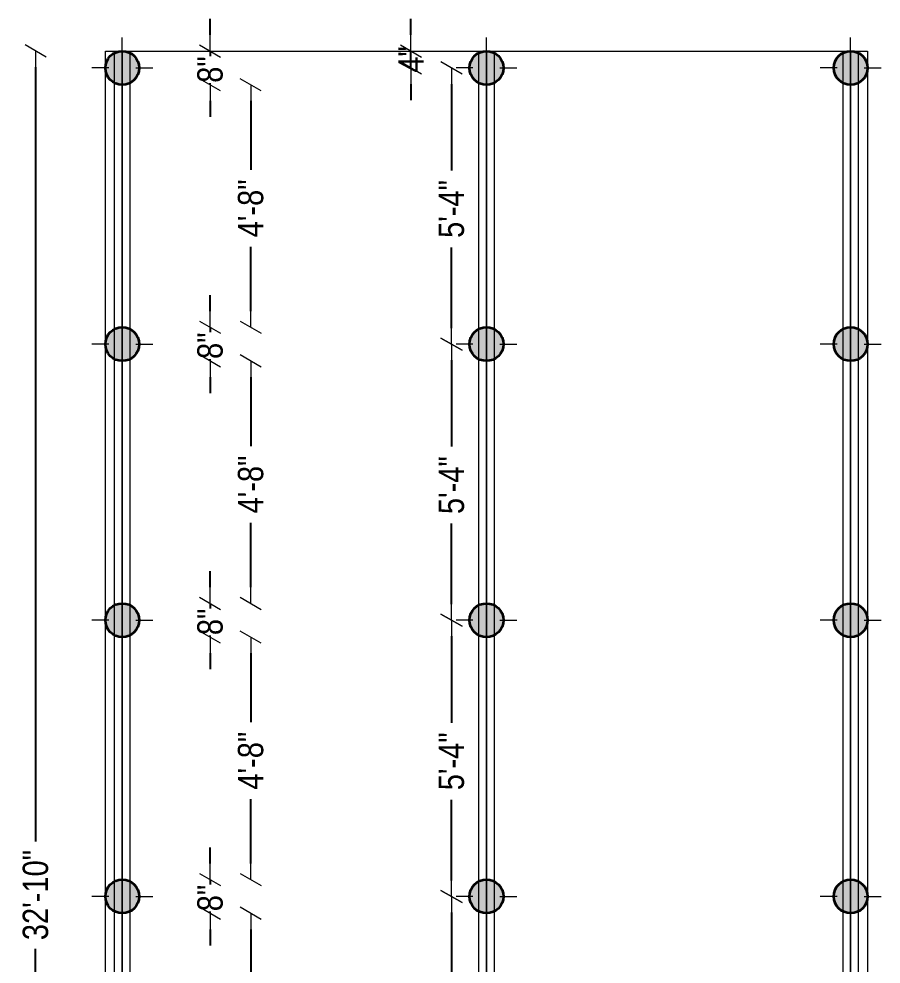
# Model space of a CAD drawing. Header units: millimetres. Extents: x -439715 to -404390, y 28946 to 67850.
# Drawn here: x -438597 to -433500, y 60951 to 66541 of the extents above; entities that cross this region are included whole.
import ezdxf

# ---------------------------------------------------------------- set-up
doc = ezdxf.new("R2010")
doc.units = ezdxf.units.MM
doc.header["$MEASUREMENT"] = 0
doc.layers.add('2D Drafting - General_Pen_No__101', color=252, linetype='Continuous', lineweight=13)
doc.layers.add('Structural - Bearing_Pen_No__20', color=1, linetype='Continuous', lineweight=0)
doc.layers.add('Dimensioning - General', color=7, linetype='Continuous')
doc.layers.add('Structural - Bearing', color=7, linetype='Continuous')
doc.layers.add('Structural - Bearing_Pen_No__28', color=7, linetype='Continuous', lineweight=35, true_color=0xa80f02)
doc.layers.add('Structural - Bearing_Pen_No__48', color=7, linetype='Continuous', lineweight=25, true_color=0xa80f02)
doc.styles.add('GENERATED_STYLE_2', font='techl___.ttf')
doc.dimstyles.new('GENERATED_STYLE__1', dxfattribs={"dimtxt": 150, "dimasz": 95, "dimexe": 0.18, "dimexo": 0.0625, "dimgap": 0.09, "dimtad": 0, "dimdec": 0, "dimlfac": 0.03937, "dimzin": 0, "dimdsep": 46, "dimlunit": 4, "dimtxsty": 'GENERATED_STYLE_2', "dimblk": 'ARROWHEAD_2', "dimblk1": 'ARROWHEAD_2', "dimblk2": 'ARROWHEAD_2', "dimcen": 0.09, "dimse1": 1, "dimse2": 1, "dimclrd": 7, "dimclre": 7, "dimclrt": 7, "dimadec": 0, "dimazin": 0, "dimtfac": 1, "dimtdec": 4, "dimtmove": 0, "dimatfit": 3, "dimfxl": 1, "dimtolj": 1, "dimtzin": 0, "dimarcsym": 0})

# ---------------------------------------------------------------- blocks, each defined once
blk = doc.blocks.new('Column_17', base_point=(-438412.2, 66733.3))
at = {"layer": 'Structural - Bearing_Pen_No__48', "linetype": 'Continuous', "lineweight": 0, "true_color": 0xe8c2bf}
blk.add_hatch(color=254, dxfattribs=at).paths.add_polyline_path([(-438412.2, 66633.3, 0.414214), (-438312.2, 66733.3, 0.414214), (-438412.2, 66833.3, 0.414214), (-438512.2, 66733.3, 0.414214)])
at = {"layer": 'Structural - Bearing_Pen_No__20', "color": 1, "linetype": 'Continuous', "lineweight": 0}
for p, q in [((-438412.2, 66813.3), (-438412.2, 66913.3)), ((-438492.2, 66733.3), (-438592.2, 66733.3)), ((-438332.2, 66733.3), (-438232.2, 66733.3)), ((-438412.2, 66653.3), (-438412.2, 66553.3))]:
    blk.add_line(p, q, dxfattribs=at)
blk.add_point((-438412.2, 66733.3), dxfattribs=at)
at = {"layer": 'Structural - Bearing_Pen_No__28', "color": 14, "linetype": 'Continuous', "lineweight": 35, "true_color": 0xa80f02}
blk.add_circle((-438412.2, 66733.3), 100, dxfattribs=at)
blk = doc.blocks.new('Column_19', base_point=(-436259.2, 66733.3))
at = {"layer": 'Structural - Bearing_Pen_No__48', "linetype": 'Continuous', "lineweight": 0, "true_color": 0xe8c2bf}
blk.add_hatch(color=254, dxfattribs=at).paths.add_polyline_path([(-436259.2, 66633.3, 0.414214), (-436159.2, 66733.3, 0.414214), (-436259.2, 66833.3, 0.414214), (-436359.2, 66733.3, 0.414214)])
at = {"layer": 'Structural - Bearing_Pen_No__20', "color": 1, "linetype": 'Continuous', "lineweight": 0}
for p, q in [((-436259.2, 66813.3), (-436259.2, 66913.3)), ((-436339.2, 66733.3), (-436439.2, 66733.3)), ((-436179.2, 66733.3), (-436079.2, 66733.3)), ((-436259.2, 66653.3), (-436259.2, 66553.3))]:
    blk.add_line(p, q, dxfattribs=at)
blk.add_point((-436259.2, 66733.3), dxfattribs=at)
at = {"layer": 'Structural - Bearing_Pen_No__28', "color": 14, "linetype": 'Continuous', "lineweight": 35, "true_color": 0xa80f02}
blk.add_circle((-436259.2, 66733.3), 100, dxfattribs=at)
blk = doc.blocks.new('Column_21', base_point=(-434106.2, 66733.3))
at = {"layer": 'Structural - Bearing_Pen_No__48', "linetype": 'Continuous', "lineweight": 0, "true_color": 0xe8c2bf}
blk.add_hatch(color=254, dxfattribs=at).paths.add_polyline_path([(-434106.2, 66633.3, 0.414214), (-434006.2, 66733.3, 0.414214), (-434106.2, 66833.3, 0.414214), (-434206.2, 66733.3, 0.414214)])
at = {"layer": 'Structural - Bearing_Pen_No__20', "color": 1, "linetype": 'Continuous', "lineweight": 0}
for p, q in [((-434106.2, 66813.3), (-434106.2, 66913.3)), ((-434186.2, 66733.3), (-434286.2, 66733.3)), ((-434026.2, 66733.3), (-433926.2, 66733.3)), ((-434106.2, 66653.3), (-434106.2, 66553.3))]:
    blk.add_line(p, q, dxfattribs=at)
blk.add_point((-434106.2, 66733.3), dxfattribs=at)
at = {"layer": 'Structural - Bearing_Pen_No__28', "color": 14, "linetype": 'Continuous', "lineweight": 35, "true_color": 0xa80f02}
blk.add_circle((-434106.2, 66733.3), 100, dxfattribs=at)
blk = doc.blocks.new('Column_28', base_point=(-438412.2, 61833.3))
at = {"layer": 'Structural - Bearing_Pen_No__48', "linetype": 'Continuous', "lineweight": 0, "true_color": 0xe8c2bf}
blk.add_hatch(color=254, dxfattribs=at).paths.add_polyline_path([(-438412.2, 61733.3, 0.414214), (-438312.2, 61833.3, 0.414214), (-438412.2, 61933.3, 0.414214), (-438512.2, 61833.3, 0.414214)])
at = {"layer": 'Structural - Bearing_Pen_No__20', "color": 1, "linetype": 'Continuous', "lineweight": 0}
for p, q in [((-438412.2, 61913.3), (-438412.2, 62013.3)), ((-438492.2, 61833.3), (-438592.2, 61833.3)), ((-438332.2, 61833.3), (-438232.2, 61833.3)), ((-438412.2, 61753.3), (-438412.2, 61653.3))]:
    blk.add_line(p, q, dxfattribs=at)
blk.add_point((-438412.2, 61833.3), dxfattribs=at)
at = {"layer": 'Structural - Bearing_Pen_No__28', "color": 14, "linetype": 'Continuous', "lineweight": 35, "true_color": 0xa80f02}
blk.add_circle((-438412.2, 61833.3), 100, dxfattribs=at)
blk = doc.blocks.new('Column_29', base_point=(-436259.2, 61833.3))
at = {"layer": 'Structural - Bearing_Pen_No__48', "linetype": 'Continuous', "lineweight": 0, "true_color": 0xe8c2bf}
blk.add_hatch(color=254, dxfattribs=at).paths.add_polyline_path([(-436259.2, 61733.3, 0.414214), (-436159.2, 61833.3, 0.414214), (-436259.2, 61933.3, 0.414214), (-436359.2, 61833.3, 0.414214)])
at = {"layer": 'Structural - Bearing_Pen_No__20', "color": 1, "linetype": 'Continuous', "lineweight": 0}
for p, q in [((-436259.2, 61913.3), (-436259.2, 62013.3)), ((-436339.2, 61833.3), (-436439.2, 61833.3)), ((-436179.2, 61833.3), (-436079.2, 61833.3)), ((-436259.2, 61753.3), (-436259.2, 61653.3))]:
    blk.add_line(p, q, dxfattribs=at)
blk.add_point((-436259.2, 61833.3), dxfattribs=at)
at = {"layer": 'Structural - Bearing_Pen_No__28', "color": 14, "linetype": 'Continuous', "lineweight": 35, "true_color": 0xa80f02}
blk.add_circle((-436259.2, 61833.3), 100, dxfattribs=at)
blk = doc.blocks.new('Column_30', base_point=(-434106.2, 61833.3))
at = {"layer": 'Structural - Bearing_Pen_No__48', "linetype": 'Continuous', "lineweight": 0, "true_color": 0xe8c2bf}
blk.add_hatch(color=254, dxfattribs=at).paths.add_polyline_path([(-434106.2, 61733.3, 0.414214), (-434006.2, 61833.3, 0.414214), (-434106.2, 61933.3, 0.414214), (-434206.2, 61833.3, 0.414214)])
at = {"layer": 'Structural - Bearing_Pen_No__20', "color": 1, "linetype": 'Continuous', "lineweight": 0}
for p, q in [((-434106.2, 61913.3), (-434106.2, 62013.3)), ((-434186.2, 61833.3), (-434286.2, 61833.3)), ((-434026.2, 61833.3), (-433926.2, 61833.3)), ((-434106.2, 61753.3), (-434106.2, 61653.3))]:
    blk.add_line(p, q, dxfattribs=at)
blk.add_point((-434106.2, 61833.3), dxfattribs=at)
at = {"layer": 'Structural - Bearing_Pen_No__28', "color": 14, "linetype": 'Continuous', "lineweight": 35, "true_color": 0xa80f02}
blk.add_circle((-434106.2, 61833.3), 100, dxfattribs=at)
blk = doc.blocks.new('Column_31', base_point=(-438412.2, 63466.6))
at = {"layer": 'Structural - Bearing_Pen_No__48', "linetype": 'Continuous', "lineweight": 0, "true_color": 0xe8c2bf}
blk.add_hatch(color=254, dxfattribs=at).paths.add_polyline_path([(-438412.2, 63366.6, 0.414214), (-438312.2, 63466.6, 0.414214), (-438412.2, 63566.6, 0.414214), (-438512.2, 63466.6, 0.414214)])
at = {"layer": 'Structural - Bearing_Pen_No__20', "color": 1, "linetype": 'Continuous', "lineweight": 0}
for p, q in [((-438412.2, 63546.6), (-438412.2, 63646.6)), ((-438492.2, 63466.6), (-438592.2, 63466.6)), ((-438332.2, 63466.6), (-438232.2, 63466.6)), ((-438412.2, 63386.6), (-438412.2, 63286.6))]:
    blk.add_line(p, q, dxfattribs=at)
blk.add_point((-438412.2, 63466.6), dxfattribs=at)
at = {"layer": 'Structural - Bearing_Pen_No__28', "color": 14, "linetype": 'Continuous', "lineweight": 35, "true_color": 0xa80f02}
blk.add_circle((-438412.2, 63466.6), 100, dxfattribs=at)
blk = doc.blocks.new('Column_32', base_point=(-436259.2, 63466.6))
at = {"layer": 'Structural - Bearing_Pen_No__48', "linetype": 'Continuous', "lineweight": 0, "true_color": 0xe8c2bf}
blk.add_hatch(color=254, dxfattribs=at).paths.add_polyline_path([(-436259.2, 63366.6, 0.414214), (-436159.2, 63466.6, 0.414214), (-436259.2, 63566.6, 0.414214), (-436359.2, 63466.6, 0.414214)])
at = {"layer": 'Structural - Bearing_Pen_No__20', "color": 1, "linetype": 'Continuous', "lineweight": 0}
for p, q in [((-436259.2, 63546.6), (-436259.2, 63646.6)), ((-436339.2, 63466.6), (-436439.2, 63466.6)), ((-436179.2, 63466.6), (-436079.2, 63466.6)), ((-436259.2, 63386.6), (-436259.2, 63286.6))]:
    blk.add_line(p, q, dxfattribs=at)
blk.add_point((-436259.2, 63466.6), dxfattribs=at)
at = {"layer": 'Structural - Bearing_Pen_No__28', "color": 14, "linetype": 'Continuous', "lineweight": 35, "true_color": 0xa80f02}
blk.add_circle((-436259.2, 63466.6), 100, dxfattribs=at)
blk = doc.blocks.new('Column_33', base_point=(-434106.2, 63466.6))
at = {"layer": 'Structural - Bearing_Pen_No__48', "linetype": 'Continuous', "lineweight": 0, "true_color": 0xe8c2bf}
blk.add_hatch(color=254, dxfattribs=at).paths.add_polyline_path([(-434106.2, 63366.6, 0.414214), (-434006.2, 63466.6, 0.414214), (-434106.2, 63566.6, 0.414214), (-434206.2, 63466.6, 0.414214)])
at = {"layer": 'Structural - Bearing_Pen_No__20', "color": 1, "linetype": 'Continuous', "lineweight": 0}
for p, q in [((-434106.2, 63546.6), (-434106.2, 63646.6)), ((-434186.2, 63466.6), (-434286.2, 63466.6)), ((-434026.2, 63466.6), (-433926.2, 63466.6)), ((-434106.2, 63386.6), (-434106.2, 63286.6))]:
    blk.add_line(p, q, dxfattribs=at)
blk.add_point((-434106.2, 63466.6), dxfattribs=at)
at = {"layer": 'Structural - Bearing_Pen_No__28', "color": 14, "linetype": 'Continuous', "lineweight": 35, "true_color": 0xa80f02}
blk.add_circle((-434106.2, 63466.6), 100, dxfattribs=at)
blk = doc.blocks.new('Column_34', base_point=(-438412.2, 65100))
at = {"layer": 'Structural - Bearing_Pen_No__48', "linetype": 'Continuous', "lineweight": 0, "true_color": 0xe8c2bf}
blk.add_hatch(color=254, dxfattribs=at).paths.add_polyline_path([(-438412.2, 65000, 0.414214), (-438312.2, 65100, 0.414214), (-438412.2, 65200, 0.414214), (-438512.2, 65100, 0.414214)])
at = {"layer": 'Structural - Bearing_Pen_No__20', "color": 1, "linetype": 'Continuous', "lineweight": 0}
for p, q in [((-438412.2, 65180), (-438412.2, 65280)), ((-438492.2, 65100), (-438592.2, 65100)), ((-438332.2, 65100), (-438232.2, 65100)), ((-438412.2, 65020), (-438412.2, 64920))]:
    blk.add_line(p, q, dxfattribs=at)
blk.add_point((-438412.2, 65100), dxfattribs=at)
at = {"layer": 'Structural - Bearing_Pen_No__28', "color": 14, "linetype": 'Continuous', "lineweight": 35, "true_color": 0xa80f02}
blk.add_circle((-438412.2, 65100), 100, dxfattribs=at)
blk = doc.blocks.new('Column_35', base_point=(-436259.2, 65100))
at = {"layer": 'Structural - Bearing_Pen_No__48', "linetype": 'Continuous', "lineweight": 0, "true_color": 0xe8c2bf}
blk.add_hatch(color=254, dxfattribs=at).paths.add_polyline_path([(-436259.2, 65000, 0.414214), (-436159.2, 65100, 0.414214), (-436259.2, 65200, 0.414214), (-436359.2, 65100, 0.414214)])
at = {"layer": 'Structural - Bearing_Pen_No__20', "color": 1, "linetype": 'Continuous', "lineweight": 0}
for p, q in [((-436259.2, 65180), (-436259.2, 65280)), ((-436339.2, 65100), (-436439.2, 65100)), ((-436179.2, 65100), (-436079.2, 65100)), ((-436259.2, 65020), (-436259.2, 64920))]:
    blk.add_line(p, q, dxfattribs=at)
blk.add_point((-436259.2, 65100), dxfattribs=at)
at = {"layer": 'Structural - Bearing_Pen_No__28', "color": 14, "linetype": 'Continuous', "lineweight": 35, "true_color": 0xa80f02}
blk.add_circle((-436259.2, 65100), 100, dxfattribs=at)
blk = doc.blocks.new('Column_36', base_point=(-434106.2, 65100))
at = {"layer": 'Structural - Bearing_Pen_No__48', "linetype": 'Continuous', "lineweight": 0, "true_color": 0xe8c2bf}
blk.add_hatch(color=254, dxfattribs=at).paths.add_polyline_path([(-434106.2, 65000, 0.414214), (-434006.2, 65100, 0.414214), (-434106.2, 65200, 0.414214), (-434206.2, 65100, 0.414214)])
at = {"layer": 'Structural - Bearing_Pen_No__20', "color": 1, "linetype": 'Continuous', "lineweight": 0}
for p, q in [((-434106.2, 65180), (-434106.2, 65280)), ((-434186.2, 65100), (-434286.2, 65100)), ((-434026.2, 65100), (-433926.2, 65100)), ((-434106.2, 65020), (-434106.2, 64920))]:
    blk.add_line(p, q, dxfattribs=at)
blk.add_point((-434106.2, 65100), dxfattribs=at)
at = {"layer": 'Structural - Bearing_Pen_No__28', "color": 14, "linetype": 'Continuous', "lineweight": 35, "true_color": 0xa80f02}
blk.add_circle((-434106.2, 65100), 100, dxfattribs=at)
blk = doc.blocks.new('ARROWHEAD_2')
at = {"color": 0, "linetype": 'Continuous', "lineweight": 0}
for p, q in [((-0.378, -0.655), (0.378, 0.655)), ((0, 0), (-1, 0))]:
    blk.add_line(p, q, dxfattribs=at)
blk = doc.blocks.new('*D288')
at = {"layer": 'Defpoints', "color": 0, "linetype": 'Continuous', "transparency": 16777216}
for p in [(-438498.9, 66351.3), (-438086.4, 66351.3), (-438086.4, 56351.3)]:
    blk.add_point(p, dxfattribs=at)
at = {"layer": 'Dimensioning - General', "color": 7, "linetype": 'Continuous', "lineweight": -2, "transparency": 16777216}
for p, q in [((-438498.9, 66256.3), (-438498.9, 61676.7)), ((-438498.9, 56446.3), (-438498.9, 61041.9))]:
    blk.add_line(p, q, dxfattribs=at)
at = {"layer": 'Dimensioning - General', "color": 7, "linetype": 'Continuous', "lineweight": -2, "transparency": 16777216, "xscale": 95, "yscale": 95, "zscale": 95}
for p, rotation in [((-438498.9, 66351.3), 90), ((-438498.9, 56351.3), 270)]:
    blk.add_blockref('ARROWHEAD_2', p, dxfattribs=dict(at, rotation=rotation))
at = {"layer": 'Dimensioning - General', "color": 7, "linetype": 'Continuous', "lineweight": 13, "transparency": 16777216, "insert": (-438498.9, 61359.3), "char_height": 150, "attachment_point": 5, "rotation": 90, "style": 'GENERATED_STYLE_2'}
blk.add_mtext('\\A1;32\'-10"', dxfattribs=at)
blk = doc.blocks.new('*D294')
at = {"layer": 'Defpoints', "color": 0, "linetype": 'Continuous', "transparency": 16777216}
for p in [(-437986.4, 61251.3), (-437226.9, 61251.3), (-437986.4, 59818)]:
    blk.add_point(p, dxfattribs=at)
at = {"layer": 'Dimensioning - General', "color": 7, "linetype": 'Continuous', "lineweight": -2, "transparency": 16777216}
for p, q in [((-437226.9, 61156.3), (-437226.9, 60747.9)), ((-437226.9, 59913), (-437226.9, 60293.4))]:
    blk.add_line(p, q, dxfattribs=at)
at = {"layer": 'Dimensioning - General', "color": 7, "linetype": 'Continuous', "lineweight": -2, "transparency": 16777216, "xscale": 95, "yscale": 95, "zscale": 95}
for p, rotation in [((-437226.9, 61251.3), 90), ((-437226.9, 59818), 270)]:
    blk.add_blockref('ARROWHEAD_2', p, dxfattribs=dict(at, rotation=rotation))
at = {"layer": 'Dimensioning - General', "color": 7, "linetype": 'Continuous', "lineweight": 13, "transparency": 16777216, "insert": (-437226.9, 60520.6), "char_height": 150, "attachment_point": 5, "rotation": 90, "style": 'GENERATED_STYLE_2'}
blk.add_mtext('\\A1;4\'-8"', dxfattribs=at)
blk = doc.blocks.new('*D295')
at = {"layer": 'Defpoints', "color": 0, "linetype": 'Continuous', "transparency": 16777216}
for p in [(-437986.4, 61451.3), (-437466.9, 61451.3), (-437986.4, 61251.3)]:
    blk.add_point(p, dxfattribs=at)
at = {"layer": 'Dimensioning - General', "color": 7, "linetype": 'Continuous', "lineweight": -2, "transparency": 16777216}
for p, q in [((-437466.9, 61546.3), (-437466.9, 61641.3)), ((-437466.9, 61451.3), (-437466.9, 61421.5)), ((-437466.9, 61251.3), (-437466.9, 61261.9)), ((-437466.9, 61156.3), (-437466.9, 61061.3))]:
    blk.add_line(p, q, dxfattribs=at)
at = {"layer": 'Dimensioning - General', "color": 7, "linetype": 'Continuous', "lineweight": -2, "transparency": 16777216, "xscale": 95, "yscale": 95, "zscale": 95}
for p, rotation in [((-437466.9, 61451.3), 270), ((-437466.9, 61251.3), 90)]:
    blk.add_blockref('ARROWHEAD_2', p, dxfattribs=dict(at, rotation=rotation))
at = {"layer": 'Dimensioning - General', "color": 7, "linetype": 'Continuous', "lineweight": 13, "transparency": 16777216, "insert": (-437466.9, 61341.7), "char_height": 150, "attachment_point": 5, "rotation": 90, "style": 'GENERATED_STYLE_2'}
blk.add_mtext('\\A1;8"', dxfattribs=at)
blk = doc.blocks.new('*D296')
at = {"layer": 'Defpoints', "color": 0, "linetype": 'Continuous', "transparency": 16777216}
for p in [(-437986.4, 62884.7), (-437226.9, 62884.7), (-437986.4, 61451.3)]:
    blk.add_point(p, dxfattribs=at)
at = {"layer": 'Dimensioning - General', "color": 7, "linetype": 'Continuous', "lineweight": -2, "transparency": 16777216}
for p, q in [((-437226.9, 62789.7), (-437226.9, 62381.3)), ((-437226.9, 61546.3), (-437226.9, 61926.7))]:
    blk.add_line(p, q, dxfattribs=at)
at = {"layer": 'Dimensioning - General', "color": 7, "linetype": 'Continuous', "lineweight": -2, "transparency": 16777216, "xscale": 95, "yscale": 95, "zscale": 95}
for p, rotation in [((-437226.9, 62884.7), 90), ((-437226.9, 61451.3), 270)]:
    blk.add_blockref('ARROWHEAD_2', p, dxfattribs=dict(at, rotation=rotation))
at = {"layer": 'Dimensioning - General', "color": 7, "linetype": 'Continuous', "lineweight": 13, "transparency": 16777216, "insert": (-437226.9, 62154), "char_height": 150, "attachment_point": 5, "rotation": 90, "style": 'GENERATED_STYLE_2'}
blk.add_mtext('\\A1;4\'-8"', dxfattribs=at)
blk = doc.blocks.new('*D297')
at = {"layer": 'Defpoints', "color": 0, "linetype": 'Continuous', "transparency": 16777216}
for p in [(-437986.4, 63084.7), (-437466.9, 63084.7), (-437986.4, 62884.7)]:
    blk.add_point(p, dxfattribs=at)
at = {"layer": 'Dimensioning - General', "color": 7, "linetype": 'Continuous', "lineweight": -2, "transparency": 16777216}
for p, q in [((-437466.9, 63179.7), (-437466.9, 63274.7)), ((-437466.9, 63084.7), (-437466.9, 63054.8)), ((-437466.9, 62884.7), (-437466.9, 62895.2)), ((-437466.9, 62789.7), (-437466.9, 62694.7))]:
    blk.add_line(p, q, dxfattribs=at)
at = {"layer": 'Dimensioning - General', "color": 7, "linetype": 'Continuous', "lineweight": -2, "transparency": 16777216, "xscale": 95, "yscale": 95, "zscale": 95}
for p, rotation in [((-437466.9, 63084.7), 270), ((-437466.9, 62884.7), 90)]:
    blk.add_blockref('ARROWHEAD_2', p, dxfattribs=dict(at, rotation=rotation))
at = {"layer": 'Dimensioning - General', "color": 7, "linetype": 'Continuous', "lineweight": 13, "transparency": 16777216, "insert": (-437466.9, 62975), "char_height": 150, "attachment_point": 5, "rotation": 90, "style": 'GENERATED_STYLE_2'}
blk.add_mtext('\\A1;8"', dxfattribs=at)
blk = doc.blocks.new('*D298')
at = {"layer": 'Defpoints', "color": 0, "linetype": 'Continuous', "transparency": 16777216}
for p in [(-437986.4, 64518), (-437226.9, 64518), (-437986.4, 63084.7)]:
    blk.add_point(p, dxfattribs=at)
at = {"layer": 'Dimensioning - General', "color": 7, "linetype": 'Continuous', "lineweight": -2, "transparency": 16777216}
for p, q in [((-437226.9, 64423), (-437226.9, 64014.6)), ((-437226.9, 63179.7), (-437226.9, 63560))]:
    blk.add_line(p, q, dxfattribs=at)
at = {"layer": 'Dimensioning - General', "color": 7, "linetype": 'Continuous', "lineweight": -2, "transparency": 16777216, "xscale": 95, "yscale": 95, "zscale": 95}
for p, rotation in [((-437226.9, 64518), 90), ((-437226.9, 63084.7), 270)]:
    blk.add_blockref('ARROWHEAD_2', p, dxfattribs=dict(at, rotation=rotation))
at = {"layer": 'Dimensioning - General', "color": 7, "linetype": 'Continuous', "lineweight": 13, "transparency": 16777216, "insert": (-437226.9, 63787.3), "char_height": 150, "attachment_point": 5, "rotation": 90, "style": 'GENERATED_STYLE_2'}
blk.add_mtext('\\A1;4\'-8"', dxfattribs=at)
blk = doc.blocks.new('*D299')
at = {"layer": 'Defpoints', "color": 0, "linetype": 'Continuous', "transparency": 16777216}
for p in [(-437986.4, 64718), (-437466.9, 64718), (-437986.4, 64518)]:
    blk.add_point(p, dxfattribs=at)
at = {"layer": 'Dimensioning - General', "color": 7, "linetype": 'Continuous', "lineweight": -2, "transparency": 16777216}
for p, q in [((-437466.9, 64813), (-437466.9, 64908)), ((-437466.9, 64718), (-437466.9, 64688.1)), ((-437466.9, 64518), (-437466.9, 64528.5)), ((-437466.9, 64423), (-437466.9, 64328))]:
    blk.add_line(p, q, dxfattribs=at)
at = {"layer": 'Dimensioning - General', "color": 7, "linetype": 'Continuous', "lineweight": -2, "transparency": 16777216, "xscale": 95, "yscale": 95, "zscale": 95}
for p, rotation in [((-437466.9, 64718), 270), ((-437466.9, 64518), 90)]:
    blk.add_blockref('ARROWHEAD_2', p, dxfattribs=dict(at, rotation=rotation))
at = {"layer": 'Dimensioning - General', "color": 7, "linetype": 'Continuous', "lineweight": 13, "transparency": 16777216, "insert": (-437466.9, 64608.3), "char_height": 150, "attachment_point": 5, "rotation": 90, "style": 'GENERATED_STYLE_2'}
blk.add_mtext('\\A1;8"', dxfattribs=at)
blk = doc.blocks.new('*D300')
at = {"layer": 'Defpoints', "color": 0, "linetype": 'Continuous', "transparency": 16777216}
for p in [(-437986.4, 66151.3), (-437226.9, 66151.3), (-437986.4, 64718)]:
    blk.add_point(p, dxfattribs=at)
at = {"layer": 'Dimensioning - General', "color": 7, "linetype": 'Continuous', "lineweight": -2, "transparency": 16777216}
for p, q in [((-437226.9, 66056.3), (-437226.9, 65647.9)), ((-437226.9, 64813), (-437226.9, 65193.4))]:
    blk.add_line(p, q, dxfattribs=at)
at = {"layer": 'Dimensioning - General', "color": 7, "linetype": 'Continuous', "lineweight": -2, "transparency": 16777216, "xscale": 95, "yscale": 95, "zscale": 95}
for p, rotation in [((-437226.9, 66151.3), 90), ((-437226.9, 64718), 270)]:
    blk.add_blockref('ARROWHEAD_2', p, dxfattribs=dict(at, rotation=rotation))
at = {"layer": 'Dimensioning - General', "color": 7, "linetype": 'Continuous', "lineweight": 13, "transparency": 16777216, "insert": (-437226.9, 65420.6), "char_height": 150, "attachment_point": 5, "rotation": 90, "style": 'GENERATED_STYLE_2'}
blk.add_mtext('\\A1;4\'-8"', dxfattribs=at)
blk = doc.blocks.new('*D301')
at = {"layer": 'Defpoints', "color": 0, "linetype": 'Continuous', "transparency": 16777216}
for p in [(-437986.4, 66351.3), (-437466.9, 66351.3), (-437986.4, 66151.3)]:
    blk.add_point(p, dxfattribs=at)
at = {"layer": 'Dimensioning - General', "color": 7, "linetype": 'Continuous', "lineweight": -2, "transparency": 16777216}
for p, q in [((-437466.9, 66446.3), (-437466.9, 66541.3)), ((-437466.9, 66351.3), (-437466.9, 66321.5)), ((-437466.9, 66151.3), (-437466.9, 66161.9)), ((-437466.9, 66056.3), (-437466.9, 65961.3))]:
    blk.add_line(p, q, dxfattribs=at)
at = {"layer": 'Dimensioning - General', "color": 7, "linetype": 'Continuous', "lineweight": -2, "transparency": 16777216, "xscale": 95, "yscale": 95, "zscale": 95}
for p, rotation in [((-437466.9, 66351.3), 270), ((-437466.9, 66151.3), 90)]:
    blk.add_blockref('ARROWHEAD_2', p, dxfattribs=dict(at, rotation=rotation))
at = {"layer": 'Dimensioning - General', "color": 7, "linetype": 'Continuous', "lineweight": 13, "transparency": 16777216, "insert": (-437466.9, 66241.7), "char_height": 150, "attachment_point": 5, "rotation": 90, "style": 'GENERATED_STYLE_2'}
blk.add_mtext('\\A1;8"', dxfattribs=at)
blk = doc.blocks.new('*D310')
at = {"layer": 'Defpoints', "color": 0, "linetype": 'Continuous', "transparency": 16777216}
for p in [(-436040.1, 61351.3), (-435833.4, 61351.3), (-435833.4, 59718)]:
    blk.add_point(p, dxfattribs=at)
at = {"layer": 'Dimensioning - General', "color": 7, "linetype": 'Continuous', "lineweight": -2, "transparency": 16777216}
for p, q in [((-436040.1, 61256.3), (-436040.1, 60744.7)), ((-436040.1, 59813), (-436040.1, 60289.3))]:
    blk.add_line(p, q, dxfattribs=at)
at = {"layer": 'Dimensioning - General', "color": 7, "linetype": 'Continuous', "lineweight": -2, "transparency": 16777216, "xscale": 95, "yscale": 95, "zscale": 95}
for p, rotation in [((-436040.1, 61351.3), 90), ((-436040.1, 59718), 270)]:
    blk.add_blockref('ARROWHEAD_2', p, dxfattribs=dict(at, rotation=rotation))
at = {"layer": 'Dimensioning - General', "color": 7, "linetype": 'Continuous', "lineweight": 13, "transparency": 16777216, "insert": (-436040.1, 60517), "char_height": 150, "attachment_point": 5, "rotation": 90, "style": 'GENERATED_STYLE_2'}
blk.add_mtext('\\A1;5\'-4"', dxfattribs=at)
blk = doc.blocks.new('*D311')
at = {"layer": 'Defpoints', "color": 0, "linetype": 'Continuous', "transparency": 16777216}
for p in [(-436040.1, 62984.7), (-435833.4, 62984.7), (-435833.4, 61351.3)]:
    blk.add_point(p, dxfattribs=at)
at = {"layer": 'Dimensioning - General', "color": 7, "linetype": 'Continuous', "lineweight": -2, "transparency": 16777216}
for p, q in [((-436040.1, 62889.7), (-436040.1, 62378.1)), ((-436040.1, 61446.3), (-436040.1, 61922.6))]:
    blk.add_line(p, q, dxfattribs=at)
at = {"layer": 'Dimensioning - General', "color": 7, "linetype": 'Continuous', "lineweight": -2, "transparency": 16777216, "xscale": 95, "yscale": 95, "zscale": 95}
for p, rotation in [((-436040.1, 62984.7), 90), ((-436040.1, 61351.3), 270)]:
    blk.add_blockref('ARROWHEAD_2', p, dxfattribs=dict(at, rotation=rotation))
at = {"layer": 'Dimensioning - General', "color": 7, "linetype": 'Continuous', "lineweight": 13, "transparency": 16777216, "insert": (-436040.1, 62150.3), "char_height": 150, "attachment_point": 5, "rotation": 90, "style": 'GENERATED_STYLE_2'}
blk.add_mtext('\\A1;5\'-4"', dxfattribs=at)
blk = doc.blocks.new('*D312')
at = {"layer": 'Defpoints', "color": 0, "linetype": 'Continuous', "transparency": 16777216}
for p in [(-436040.1, 64618), (-435833.4, 64618), (-435833.4, 62984.7)]:
    blk.add_point(p, dxfattribs=at)
at = {"layer": 'Dimensioning - General', "color": 7, "linetype": 'Continuous', "lineweight": -2, "transparency": 16777216}
for p, q in [((-436040.1, 64523), (-436040.1, 64011.4)), ((-436040.1, 63079.7), (-436040.1, 63556))]:
    blk.add_line(p, q, dxfattribs=at)
at = {"layer": 'Dimensioning - General', "color": 7, "linetype": 'Continuous', "lineweight": -2, "transparency": 16777216, "xscale": 95, "yscale": 95, "zscale": 95}
for p, rotation in [((-436040.1, 64618), 90), ((-436040.1, 62984.7), 270)]:
    blk.add_blockref('ARROWHEAD_2', p, dxfattribs=dict(at, rotation=rotation))
at = {"layer": 'Dimensioning - General', "color": 7, "linetype": 'Continuous', "lineweight": 13, "transparency": 16777216, "insert": (-436040.1, 63783.7), "char_height": 150, "attachment_point": 5, "rotation": 90, "style": 'GENERATED_STYLE_2'}
blk.add_mtext('\\A1;5\'-4"', dxfattribs=at)
blk = doc.blocks.new('*D313')
at = {"layer": 'Defpoints', "color": 0, "linetype": 'Continuous', "transparency": 16777216}
for p in [(-436040.1, 66251.3), (-435833.4, 66251.3), (-435833.4, 64618)]:
    blk.add_point(p, dxfattribs=at)
at = {"layer": 'Dimensioning - General', "color": 7, "linetype": 'Continuous', "lineweight": -2, "transparency": 16777216}
for p, q in [((-436040.1, 66156.3), (-436040.1, 65644.7)), ((-436040.1, 64713), (-436040.1, 65189.3))]:
    blk.add_line(p, q, dxfattribs=at)
at = {"layer": 'Dimensioning - General', "color": 7, "linetype": 'Continuous', "lineweight": -2, "transparency": 16777216, "xscale": 95, "yscale": 95, "zscale": 95}
for p, rotation in [((-436040.1, 66251.3), 90), ((-436040.1, 64618), 270)]:
    blk.add_blockref('ARROWHEAD_2', p, dxfattribs=dict(at, rotation=rotation))
at = {"layer": 'Dimensioning - General', "color": 7, "linetype": 'Continuous', "lineweight": 13, "transparency": 16777216, "insert": (-436040.1, 65417), "char_height": 150, "attachment_point": 5, "rotation": 90, "style": 'GENERATED_STYLE_2'}
blk.add_mtext('\\A1;5\'-4"', dxfattribs=at)
blk = doc.blocks.new('*D314')
at = {"layer": 'Defpoints', "color": 0, "linetype": 'Continuous', "transparency": 16777216}
for p in [(-436280.1, 66351.3), (-435833.4, 66351.3), (-435833.4, 66251.3)]:
    blk.add_point(p, dxfattribs=at)
at = {"layer": 'Dimensioning - General', "color": 7, "linetype": 'Continuous', "lineweight": -2, "transparency": 16777216}
for p, q in [((-436280.1, 66446.3), (-436280.1, 66541.3)), ((-436280.1, 66251.3), (-436280.1, 66351.3)), ((-436280.1, 66156.3), (-436280.1, 66061.3))]:
    blk.add_line(p, q, dxfattribs=at)
at = {"layer": 'Dimensioning - General', "color": 7, "linetype": 'Continuous', "lineweight": -2, "transparency": 16777216, "xscale": 95, "yscale": 95, "zscale": 95}
for p, rotation in [((-436280.1, 66351.3), 270), ((-436280.1, 66251.3), 90)]:
    blk.add_blockref('ARROWHEAD_2', p, dxfattribs=dict(at, rotation=rotation))
at = {"layer": 'Dimensioning - General', "color": 7, "linetype": 'Continuous', "lineweight": 13, "transparency": 16777216, "insert": (-436280.1, 66301.3), "char_height": 150, "attachment_point": 5, "rotation": 90, "style": 'GENERATED_STYLE_2'}
blk.add_mtext('\\A1;4"', dxfattribs=at)

msp = doc.modelspace()

# ---------------------------------------------------------------- linework, layer by layer
at = {"layer": '2D Drafting - General_Pen_No__101', "color": 252, "linetype": 'Continuous', "lineweight": 13, "flags": 128}
for points in [[(-438086.4, 66351.3), (-433580.4, 66351.3), (-433580.4, 56351.3), (-438086.4, 56351.3)], [(-438031.4, 66351.3), (-437986.4, 66351.3), (-437986.4, 56351.3), (-438031.4, 56351.3)], [(-437986.4, 66351.3), (-437941.4, 66351.3), (-437941.4, 56351.3), (-437986.4, 56351.3)], [(-435878.4, 66351.3), (-435833.4, 66351.3), (-435833.4, 56351.3), (-435878.4, 56351.3)], [(-435833.4, 66351.3), (-435788.4, 66351.3), (-435788.4, 56351.3), (-435833.4, 56351.3)], [(-433725.4, 66351.3), (-433680.4, 66351.3), (-433680.4, 56351.3), (-433725.4, 56351.3)], [(-433680.4, 66351.3), (-433635.4, 66351.3), (-433635.4, 56351.3), (-433680.4, 56351.3)]]:
    msp.add_lwpolyline(points, close=True, dxfattribs=at)

# ---------------------------------------------------------------- block references
at = {"layer": 'Structural - Bearing', "color": 14, "lineweight": 35, "true_color": 0xa80f02}
for name, p in [('Column_17', (-437986.4, 66251.3)), ('Column_19', (-435833.4, 66251.3)), ('Column_21', (-433680.4, 66251.3)), ('Column_34', (-437986.4, 64618)), ('Column_35', (-435833.4, 64618)), ('Column_36', (-433680.4, 64618)), ('Column_31', (-437986.4, 62984.7)), ('Column_32', (-435833.4, 62984.7)), ('Column_33', (-433680.4, 62984.7)), ('Column_28', (-437986.4, 61351.3)), ('Column_29', (-435833.4, 61351.3)), ('Column_30', (-433680.4, 61351.3))]:
    msp.add_blockref(name, p, dxfattribs=at)

# ---------------------------------------------------------------- dimensions: what is measured, and where the dimension line sits
at = {"layer": 'Dimensioning - General', "color": 7, "linetype": 'Continuous', "lineweight": 13}
for base, p1, p2, picture, middle in [((-437466.9, 66351.3), (-437986.4, 66151.3), (-437986.4, 66351.3), '*D301', (-437466.9, 66241.7)), ((-436280.1, 66351.3), (-435833.4, 66251.3), (-435833.4, 66351.3), '*D314', (-436280.1, 66301.3)), ((-438498.9, 66351.3), (-438086.4, 56351.3), (-438086.4, 66351.3), '*D288', (-438498.9, 61359.3)), ((-436040.1, 66251.3), (-435833.4, 64618), (-435833.4, 66251.3), '*D313', (-436040.1, 65417)), ((-437226.9, 66151.3), (-437986.4, 64718), (-437986.4, 66151.3), '*D300', (-437226.9, 65420.6)), ((-437466.9, 64718), (-437986.4, 64518), (-437986.4, 64718), '*D299', (-437466.9, 64608.3)), ((-436040.1, 64618), (-435833.4, 62984.7), (-435833.4, 64618), '*D312', (-436040.1, 63783.7)), ((-437226.9, 64518), (-437986.4, 63084.7), (-437986.4, 64518), '*D298', (-437226.9, 63787.3)), ((-437466.9, 63084.7), (-437986.4, 62884.7), (-437986.4, 63084.7), '*D297', (-437466.9, 62975)), ((-436040.1, 62984.7), (-435833.4, 61351.3), (-435833.4, 62984.7), '*D311', (-436040.1, 62150.3)), ((-437226.9, 62884.7), (-437986.4, 61451.3), (-437986.4, 62884.7), '*D296', (-437226.9, 62154)), ((-437466.9, 61451.3), (-437986.4, 61251.3), (-437986.4, 61451.3), '*D295', (-437466.9, 61341.7)), ((-436040.1, 61351.3), (-435833.4, 59718), (-435833.4, 61351.3), '*D310', (-436040.1, 60517)), ((-437226.9, 61251.3), (-437986.4, 59818), (-437986.4, 61251.3), '*D294', (-437226.9, 60520.6))]:
    dim = msp.add_linear_dim(base=base, p1=p1, p2=p2, angle=90, dimstyle='GENERATED_STYLE__1', dxfattribs=at)
    dim.commit()
    dim.dimension.update_dxf_attribs({"geometry": picture, "text_midpoint": middle, "dimtype": 160, "text_rotation": 90})

doc.saveas('drawing.dxf')
